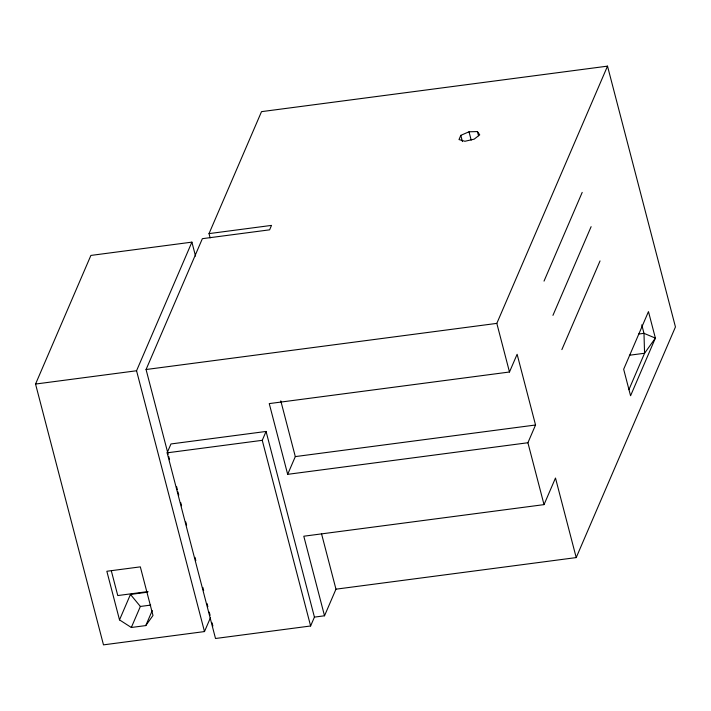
<?xml version="1.0" encoding="UTF-8"?>
<svg xmlns="http://www.w3.org/2000/svg" width="711" height="711" viewBox="0 0 711 711"><rect width="100%" height="100%" fill="white"/><g stroke="black" fill="none" stroke-linecap="round" stroke-linejoin="round"><path stroke-width="1.07" d="M210.536 617.53L204.492 631.572L103.486 644.859L35.55 384.047L90.892 255.427L191.899 242.14L195.534 256.093M204.492 631.572L136.556 370.76L191.899 242.14M168.151 454.302L146.066 369.516L202.368 238.674L269.602 229.831L271.513 225.396L209.025 233.617L210.136 237.865M209.025 233.617L261.515 111.645L607.514 66.141L675.45 326.953L576.212 557.584L335.965 589.179L324.518 615.788L314.431 617.112L310.618 625.982L215.513 638.496L167.147 452.827L170.969 443.957L266.074 431.453L314.431 617.112M119.51 619.894L106.846 571.262L140.325 566.863L152.989 615.486L145.782 625.582L131.322 627.484L119.51 619.894L130.46 594.432L147.746 592.165M131.322 627.484L140.369 606.456L150.696 605.097M145.782 625.582L152.243 610.562M310.618 625.982L262.252 440.322L266.074 431.453M287.671 474.335L269.247 403.599L509.485 372.004L517.119 354.265L535.543 425L527.909 442.74L287.671 474.335L295.305 456.595L280.792 400.862M460.808 135.348L458.995 139.569L464.932 141.276L474.157 139.169L479.721 134.859L477.437 131.571L469.011 131.793L460.808 135.348L462.434 141.596M509.485 372.004L496.82 323.381L607.514 66.141M544.022 281.112L582.193 192.405M552.945 315.364L591.117 226.667M561.868 349.625L600.04 260.928M324.518 615.788L303.793 536.218L544.031 504.623L555.487 478.014L576.212 557.584M628.897 389.672L644.566 353.251L655.382 338.116L648.468 311.596L623.663 369.249L630.568 395.769L655.382 338.116L643.979 333.335L638.576 334.046M35.55 384.047L136.556 370.76M146.066 369.516L496.82 323.381M629.386 355.251L644.566 353.251L643.979 333.335L641.766 324.847M167.147 452.827L262.252 440.322M295.305 456.595L535.543 425M148.004 591.579L117.768 595.56L111.369 571.013M130.46 594.432L140.369 606.456M477.437 131.571L478.521 135.73M469.011 131.793L471.18 140.111M527.909 442.74L544.031 504.623M321.594 534.014L335.965 589.179M168.711 456.453L169.547 459.67M176.541 486.502L177.377 489.719M177.937 491.87L178.772 495.087M180.736 502.597L181.572 505.823M185.767 521.918L186.602 525.145M194.992 557.335L195.827 560.561M202.822 587.393L203.657 590.61M207.017 603.488L207.852 606.714M209.247 612.082L210.092 615.299M212.047 622.809L212.882 626.027"/></g></svg>
